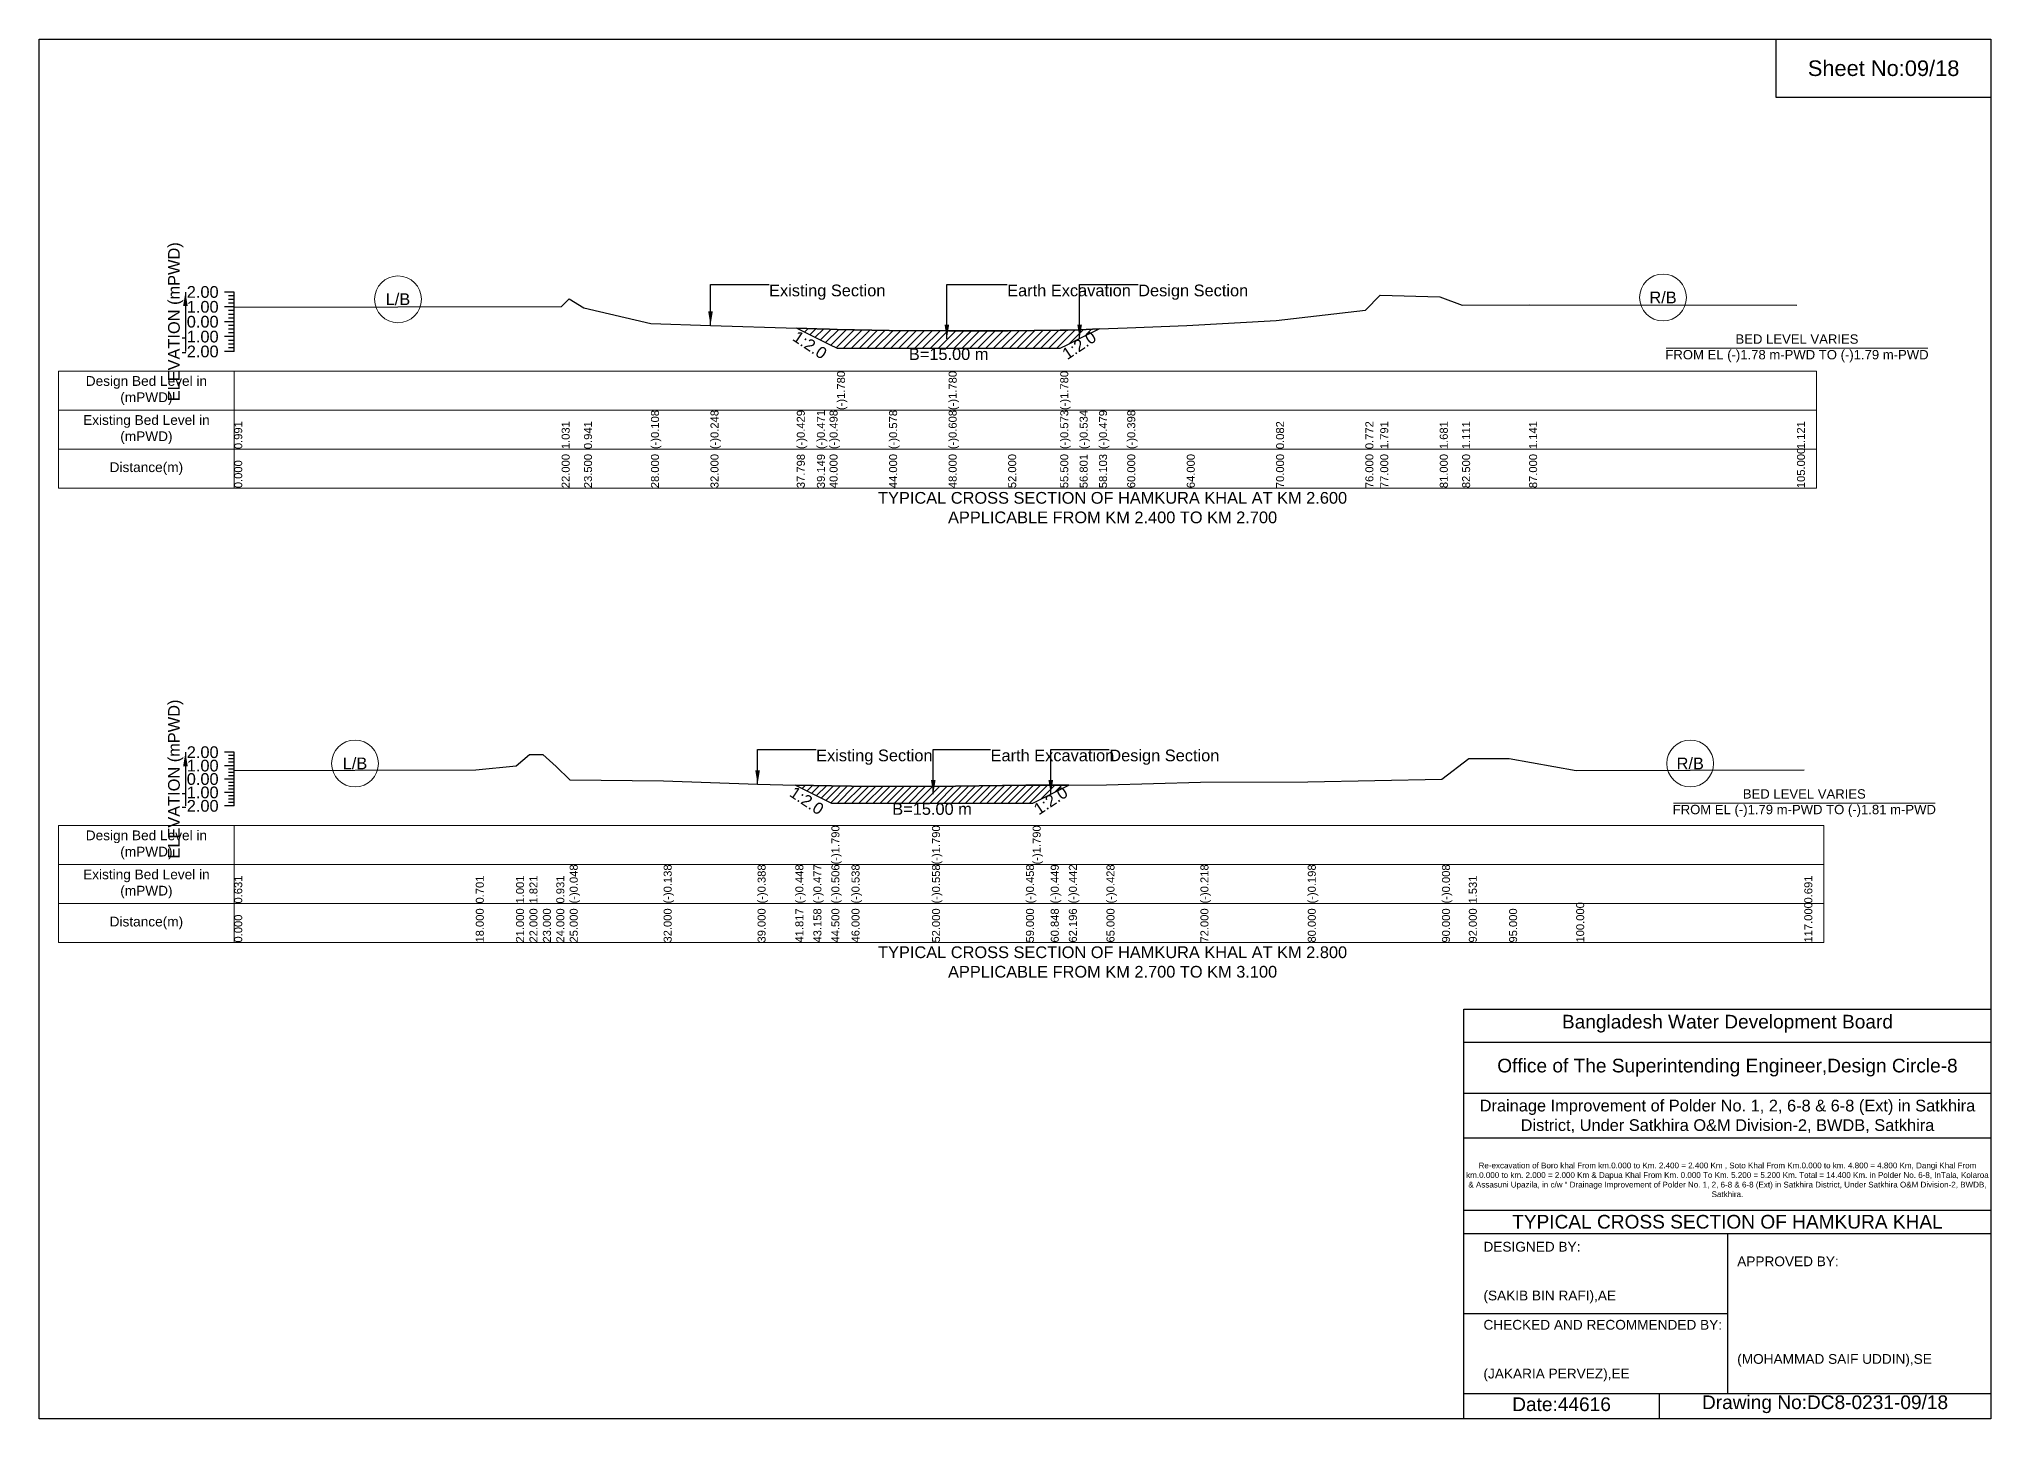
# Model space of a CAD drawing. Header units: inches. Extents: x 91000 to 278000, y -5656 to 20000.
# Drawn here: x 180000 to 188000, y 14344 to 20000 of the extents above; entities that cross this region are included whole.
import ezdxf

# ---------------------------------------------------------------- set-up
doc = ezdxf.new("R2010")
doc.units = ezdxf.units.IN
doc.header["$LTSCALE"] = 7
doc.header["$MEASUREMENT"] = 0
for name, color, linetype, lineweight in [('Cross section Data Border', 7, 'Continuous', 9), ('Cross Section Labels', 7, 'Continuous', 9), ('Existing_Bed_Level for Xsection', 7, 'Continuous', 25)]:
    doc.layers.add(name, color=color, linetype=linetype, lineweight=lineweight)
doc.styles.get("Standard").update_dxf_attribs({"font": 'arial.ttf'})
doc.dimstyles.get("Standard").update_dxf_attribs({"dimtxt": 0.18, "dimasz": 0.18, "dimexe": 0.18, "dimexo": 0.0625, "dimgap": 0.09, "dimtad": 0, "dimtih": 1, "dimtoh": 1, "dimdec": 4, "dimzin": 0, "dimdsep": 46, "dimtxsty": 'Standard', "dimcen": 0.09, "dimadec": 0, "dimazin": 0, "dimtfac": 1, "dimtdec": 4, "dimtofl": 0, "dimtmove": 0, "dimatfit": 3, "dimfxl": 1, "dimtolj": 1, "dimtzin": 0, "dimarcsym": 0})

msp = doc.modelspace()

# ---------------------------------------------------------------- hatches: boundary and pattern name
at = {"layer": 'Existing_Bed_Level for Xsection'}
h = msp.add_hatch(dxfattribs=at)
h.set_pattern_fill('ANSI31', color=256, scale=183, style=0)
h.paths.add_polyline_path([(183105.7, 18814.9), (183188.1, 18773.7), (183240, 18747.8), (183270.5, 18732.5), (183484, 18732.5), (183728, 18732.5), (183972, 18732.5), (184185.5, 18732.5), (184216, 18747.8), (184264.9, 18772.2), (184344.3, 18811.9), (184264.9, 18808.5), (184216, 18806.4), (184185.5, 18806.1), (183972, 18804), (183728, 18804), (183484, 18805.8), (183270.5, 18810.1), (183240, 18810.7), (183188.1, 18812.3)])
h = msp.add_hatch(dxfattribs=at)
h.set_pattern_fill('ANSI31', color=256, scale=165, style=0)
h.paths.add_polyline_path([(183099.9, 16942), (183173.7, 16905.1), (183247.5, 16868.2), (183330, 16868.2), (183660, 16868.2), (184045, 16868.2), (184072.5, 16868.2), (184146.6, 16905.3), (184220.8, 16942.4), (184146.6, 16942), (184072.5, 16941.6), (184045, 16941.5), (183660, 16936), (183330, 16937.1), (183247.5, 16938.9), (183173.7, 16940.4)])

# ---------------------------------------------------------------- linework, layer by layer
for points in [[(180000, 20000), (188000, 20000), (188000, 14344), (180000, 14344)], [(187120, 20000), (188000, 20000), (188000, 19760), (187120, 19760)]]:
    msp.add_lwpolyline(points, close=True)
for points in [[(185840, 14344), (185840, 16024), (188000, 16024)], [(185840, 15888), (188000, 15888)], [(185840, 15680), (188000, 15680)], [(185840, 15496), (188000, 15496)], [(185840, 15200), (188000, 15200)], [(185840, 15104), (188000, 15104)], [(186920, 15104), (186920, 14448)], [(185840, 14776), (186920, 14776)], [(185840, 14448), (188000, 14448)], [(186640, 14448), (186640, 14344)]]:
    msp.add_lwpolyline(points)
at = {"layer": 'Cross section Data Border'}
for points in [[(180080, 18639.1), (187285, 18639.1), (187285, 18159.1), (180080, 18159.1)], [(180080, 16776.7), (187315, 16776.7), (187315, 16296.7), (180080, 16296.7)]]:
    msp.add_lwpolyline(points, close=True, dxfattribs=at)
for points in [[(180800, 18639.1), (180800, 18159.1)], [(180080, 18479.1), (187285, 18479.1)], [(180080, 18319.1), (187285, 18319.1)], [(180800, 16776.7), (180800, 16296.7)], [(180080, 16616.7), (187315, 16616.7)], [(180080, 16456.7), (187315, 16456.7)]]:
    msp.add_lwpolyline(points, dxfattribs=at)
at = {"layer": 'Cross Section Labels'}
for points in [[(186669.2, 18732.5), (187740.8, 18732.5)], [(186699.2, 16868.2), (187770.8, 16868.2)]]:
    msp.add_lwpolyline(points, dxfattribs=at)
for centre in [(181471, 18933.3), (186656, 18940.6), (181295, 17030.8), (186767.5, 17030.5)]:
    msp.add_circle(centre, 96, dxfattribs=at)
at = {"layer": 'Existing_Bed_Level for Xsection'}
for points in [[(180800, 18963.1), (180760, 18963.1)], [(180800, 18719.1), (180800, 18780.1), (180800, 18841.1), (180800, 18902.1), (180800, 18963.1)], [(180800, 18902.1), (180760, 18902.1)], [(180800, 18947.8), (180776, 18947.8)], [(180800, 18932.6), (180776, 18932.6)], [(180800, 18917.3), (180776, 18917.3)], [(180800, 18886.8), (180776, 18886.8)], [(180800, 18901.5), (182142, 18904), (182172.5, 18935.7), (182233.5, 18898.5), (182508, 18834.5), (182752, 18826), (183105.7, 18814.9), (183188.1, 18812.3), (183240, 18810.7), (183270.5, 18810.1), (183270.5, 18810.1), (183484, 18805.8), (183728, 18804), (183728, 18804), (183972, 18804), (184185.5, 18806.1), (184185.5, 18806.1), (184216, 18806.4), (184264.9, 18808.5), (184344.3, 18811.9), (184460, 18816.8), (184704, 18826), (185070, 18846.1), (185436, 18888.2), (185497, 18950.3), (185741, 18943.6), (185832.5, 18908.9), (186107, 18910.7), (187205, 18909.5)], [(180800, 18841.1), (180760, 18841.1)], [(180800, 18871.6), (180776, 18871.6)], [(180800, 18856.3), (180776, 18856.3)], [(180800, 18825.8), (180776, 18825.8)], [(180800, 18810.6), (180776, 18810.6)], [(180800, 18780.1), (180760, 18780.1)], [(180800, 18795.3), (180776, 18795.3)], [(180800, 18764.8), (180776, 18764.8)], [(180800, 18749.6), (180776, 18749.6)], [(180800, 18734.3), (180776, 18734.3)], [(180800, 18719.1), (180760, 18719.1)], [(180800, 17076.7), (180760, 17076.7)], [(180800, 17062.9), (180776, 17062.9)], [(180800, 17049.2), (180776, 17049.2)], [(180800, 16856.7), (180800, 16911.7), (180800, 16966.7), (180800, 17021.7), (180800, 17076.7)], [(180800, 17001.4), (181790, 17005.2), (181955, 17021.7), (182010, 17066.8), (182065, 17066.8), (182120, 17017.9), (182175, 16964), (182560, 16959.1), (182945, 16945.3), (183099.9, 16942), (183173.7, 16940.4), (183247.5, 16938.9), (183247.5, 16938.9), (183330, 16937.1), (183660, 16936), (183660, 16936), (184045, 16941.5), (184072.5, 16941.6), (184072.5, 16941.6), (184146.6, 16942), (184220.8, 16942.4), (184375, 16943.2), (184760, 16954.7), (185200, 16955.8), (185750, 16966.2), (185860, 17050.9), (186025, 17050.9), (186300, 17001.4), (187235, 17004.7)], [(180800, 17021.7), (180760, 17021.7)], [(180800, 16966.7), (180760, 16966.7)], [(180800, 17035.4), (180776, 17035.4)], [(180800, 17007.9), (180776, 17007.9)], [(180800, 16994.2), (180776, 16994.2)], [(180800, 16980.4), (180776, 16980.4)], [(180800, 16911.7), (180760, 16911.7)], [(180800, 16952.9), (180776, 16952.9)], [(180800, 16939.2), (180776, 16939.2)], [(180800, 16925.4), (180776, 16925.4)], [(180800, 16897.9), (180776, 16897.9)], [(180800, 16884.2), (180776, 16884.2)], [(180800, 16856.7), (180760, 16856.7)], [(180800, 16870.4), (180776, 16870.4)]]:
    msp.add_lwpolyline(points, dxfattribs=at)
for points in [[(183105.7, 18814.9), (183188.1, 18773.7), (183240, 18747.8), (183270.5, 18732.5), (183270.5, 18732.5), (183484, 18732.5), (183728, 18732.5), (183728, 18732.5), (183972, 18732.5), (184185.5, 18732.5), (184185.5, 18732.5), (184216, 18747.8), (184264.9, 18772.2), (184344.3, 18811.9), (184264.9, 18808.5), (184216, 18806.4), (184185.5, 18806.1), (184185.5, 18806.1), (183972, 18804), (183728, 18804), (183728, 18804), (183484, 18805.8), (183270.5, 18810.1), (183270.5, 18810.1), (183240, 18810.7), (183188.1, 18812.3)], [(183099.9, 16942), (183173.7, 16905.1), (183247.5, 16868.2), (183247.5, 16868.2), (183330, 16868.2), (183660, 16868.2), (183660, 16868.2), (184045, 16868.2), (184072.5, 16868.2), (184072.5, 16868.2), (184146.6, 16905.3), (184220.8, 16942.4), (184146.6, 16942), (184072.5, 16941.6), (184072.5, 16941.6), (184045, 16941.5), (183660, 16936), (183660, 16936), (183330, 16937.1), (183247.5, 16938.9), (183247.5, 16938.9), (183173.7, 16940.4)]]:
    msp.add_lwpolyline(points, close=True, dxfattribs=at)

# ---------------------------------------------------------------- texts
at = {"attachment_point": 5}
for s, insert, char_height in [('Sheet No:09/18', (187560, 19880), 64), ('Bangladesh Water Development Board', (186920, 15964), 56), ('Office of The Superintending Engineer,Design Circle-8', (186920, 15784), 56)]:
    msp.add_mtext(s, dxfattribs=dict(at, insert=insert, char_height=char_height))
for s, insert, char_height, width, attachment_point in [('Drainage Improvement of Polder No. 1, 2, 6-8 & 6-8 (Ext) in Satkhira District, Under Satkhira O&M Division-2, BWDB, Satkhira', (186920, 15584), 48, 2240, 5), ('Re-excavation of Boro khal From km.0.000 to Km. 2.400 = 2.400 Km , Soto Khal From Km.0.000 to km. 4.800 = 4.800 Km, Dangi Khal From km.0.000 to km. 2.000 = 2.000 Km & Dapua Khal From Km. 0.000 To Km. 5.200 = 5.200 Km. Total = 14.400 Km. in Polder No. 6-8, InTala, Kolaroa & Assasuni Upazila, in c/w “ Drainage Improvement of Polder No. 1, 2, 6-8 & 6-8 (Ext) in Satkhira District, Under Satkhira O&M Division-2, BWDB, Satkhira.', (186920, 15324), 23.565, 2160, 5), ('TYPICAL CROSS SECTION OF HAMKURA KHAL', (186920, 15152), 56, 2240, 5), ('DESIGNED BY:^J^J^J(SAKIB BIN RAFI),AE', (185920, 14944), 40, 1120, 4), ('APPROVED BY:^J^J^J^J^J^J(MOHAMMAD SAIF UDDIN),SE', (186960, 14784), 40, 1120, 4), ('CHECKED AND RECOMMENDED BY:^J^J^J(JAKARIA PERVEZ),EE', (185920, 14624), 40, 1120, 4), ('Date:44616', (186240, 14404), 56, 1120, 5), ('Drawing No:DC8-0231-09/18', (187320, 14404), 56, 1760, 5)]:
    msp.add_mtext(s, dxfattribs=dict(insert=insert, char_height=char_height, width=width, attachment_point=attachment_point))
at = {"layer": 'Cross section Data Border', "char_height": 40, "width": 640, "attachment_point": 5}
for s, insert in [('Design Bed Level in (mPWD)', (180440, 18559.1)), ('Existing Bed Level in (mPWD)', (180440, 18399.1)), ('Distance(m)', (180440, 18239.1)), ('Design Bed Level in (mPWD)', (180440, 16696.7)), ('Existing Bed Level in (mPWD)', (180440, 16536.7)), ('Distance(m)', (180440, 16376.7))]:
    msp.add_mtext(s, dxfattribs=dict(at, insert=insert))
at = {"layer": 'Cross Section Labels'}
for s, insert, char_height, attachment_point in [('L/B', (181471, 18933.3), 48, 5), ('Existing Section', (182992, 18993.6), 48, 1), ('Earth Excavation', (183968, 18993.6), 48, 1), ('Design Section', (184504.9, 18993.6), 48, 1), ('R/B', (186656, 18940.6), 48, 5), ('B=15.00 m', (183728, 18732.5), 48, 2), ('BED LEVEL VARIES ^JFROM EL (-)1.78 m-PWD TO (-)1.79 m-PWD', (187205, 18732.5), 38.4, 5), ('TYPICAL CROSS SECTION OF HAMKURA KHAL AT KM 2.600^JAPPLICABLE FROM KM 2.400 TO KM 2.700', (184400, 18079.1), 48, 5), ('L/B', (181295, 17030.8), 48, 5), ('Existing Section', (183185, 17087.7), 48, 1), ('Earth Excavation', (183900, 17087.7), 48, 1), ('Design Section', (184386.6, 17087.7), 48, 1), ('R/B', (186767.5, 17030.5), 48, 5), ('BED LEVEL VARIES ^JFROM EL (-)1.79 m-PWD TO (-)1.81 m-PWD', (187235, 16868.2), 38.4, 5), ('B=15.00 m', (183660, 16868.2), 48, 2), ('TYPICAL CROSS SECTION OF HAMKURA KHAL AT KM 2.800^JAPPLICABLE FROM KM 2.700 TO KM 3.100', (184400, 16216.7), 48, 5)]:
    msp.add_mtext(s, dxfattribs=dict(at, insert=insert, char_height=char_height, attachment_point=attachment_point))
at = {"layer": 'Cross Section Labels', "char_height": 48, "attachment_point": 2}
for insert, rotation in [((184249.6, 18764.6), 33.69007), ((183172.9, 18766.1), 326.30993), ((183160, 16898.3), 326.30993), ((184132.9, 16898.4), 33.69007)]:
    msp.add_mtext('1:2.0', dxfattribs=dict(at, insert=insert, rotation=rotation))
at = {"layer": 'Existing_Bed_Level for Xsection', "rotation": 90}
for s, insert, char_height, attachment_point in [('ELEVATION (mPWD)', (180560, 18841.1), 48, 5), ('(-)1.780', (183270.5, 18479.1), 32.8, 1), ('(-)1.780', (183728, 18479.1), 32.8, 1), ('(-)1.780', (184185.5, 18479.1), 32.8, 1), ('0.991', (180800, 18319.1), 32.8, 1), ('1.031', (182142, 18319.1), 32.8, 1), ('0.941', (182233.5, 18319.1), 32.8, 1), ('(-)0.108', (182508, 18319.1), 32.8, 1), ('(-)0.248', (182752, 18319.1), 32.8, 1), ('(-)0.429', (183105.7, 18319.1), 32.8, 1), ('(-)0.471', (183188.1, 18319.1), 32.8, 1), ('(-)0.498', (183240, 18319.1), 32.8, 1), ('(-)0.578', (183484, 18319.1), 32.8, 1), ('(-)0.608', (183728, 18319.1), 32.8, 1), ('(-)0.573', (184185.5, 18319.1), 32.8, 1), ('(-)0.534', (184264.9, 18319.1), 32.8, 1), ('(-)0.479', (184344.3, 18319.1), 32.8, 1), ('(-)0.398', (184460, 18319.1), 32.8, 1), ('0.082', (185070, 18319.1), 32.8, 1), ('0.772', (185436, 18319.1), 32.8, 1), ('1.791', (185497, 18319.1), 32.8, 1), ('1.681', (185741, 18319.1), 32.8, 1), ('1.111', (185832.5, 18319.1), 32.8, 1), ('1.141', (186107, 18319.1), 32.8, 1), ('1.121', (187205, 18319.1), 32.8, 1), ('105.000', (187205, 18159.1), 32.8, 1), ('0.000', (180800, 18159.1), 32.8, 1), ('22.000', (182142, 18159.1), 32.8, 1), ('23.500', (182233.5, 18159.1), 32.8, 1), ('28.000', (182508, 18159.1), 32.8, 1), ('32.000', (182752, 18159.1), 32.8, 1), ('37.798', (183105.7, 18159.1), 32.8, 1), ('39.149', (183188.1, 18159.1), 32.8, 1), ('40.000', (183240, 18159.1), 32.8, 1), ('44.000', (183484, 18159.1), 32.8, 1), ('48.000', (183728, 18159.1), 32.8, 1), ('52.000', (183972, 18159.1), 32.8, 1), ('55.500', (184185.5, 18159.1), 32.8, 1), ('56.801', (184264.9, 18159.1), 32.8, 1), ('58.103', (184344.3, 18159.1), 32.8, 1), ('60.000', (184460, 18159.1), 32.8, 1), ('64.000', (184704, 18159.1), 32.8, 1), ('70.000', (185070, 18159.1), 32.8, 1), ('76.000', (185436, 18159.1), 32.8, 1), ('77.000', (185497, 18159.1), 32.8, 1), ('81.000', (185741, 18159.1), 32.8, 1), ('82.500', (185832.5, 18159.1), 32.8, 1), ('87.000', (186107, 18159.1), 32.8, 1), ('ELEVATION (mPWD)', (180560, 16966.7), 48, 5), ('(-)1.790', (183247.5, 16616.7), 32.8, 1), ('(-)1.790', (183660, 16616.7), 32.8, 1), ('(-)1.790', (184072.5, 16616.7), 32.8, 1), ('0.631', (180800, 16456.7), 32.8, 1), ('0.701', (181790, 16456.7), 32.8, 1), ('1.001', (181955, 16456.7), 32.8, 1), ('1.821', (182010, 16456.7), 32.8, 1), ('0.931', (182120, 16456.7), 32.8, 1), ('(-)0.048', (182175, 16456.7), 32.8, 1), ('(-)0.138', (182560, 16456.7), 32.8, 1), ('(-)0.388', (182945, 16456.7), 32.8, 1), ('(-)0.448', (183099.9, 16456.7), 32.8, 1), ('(-)0.477', (183173.7, 16456.7), 32.8, 1), ('(-)0.506', (183247.5, 16456.7), 32.8, 1), ('(-)0.538', (183330, 16456.7), 32.8, 1), ('(-)0.558', (183660, 16456.7), 32.8, 1), ('(-)0.458', (184045, 16456.7), 32.8, 1), ('(-)0.449', (184146.6, 16456.7), 32.8, 1), ('(-)0.442', (184220.8, 16456.7), 32.8, 1), ('(-)0.428', (184375, 16456.7), 32.8, 1), ('(-)0.218', (184760, 16456.7), 32.8, 1), ('(-)0.198', (185200, 16456.7), 32.8, 1), ('(-)0.008', (185750, 16456.7), 32.8, 1), ('1.531', (185860, 16456.7), 32.8, 1), ('0.691', (187235, 16456.7), 32.8, 1), ('0.000', (180800, 16296.7), 32.8, 1), ('18.000', (181790, 16296.7), 32.8, 1), ('21.000', (181955, 16296.7), 32.8, 1), ('22.000', (182010, 16296.7), 32.8, 1), ('23.000', (182065, 16296.7), 32.8, 1), ('24.000', (182120, 16296.7), 32.8, 1), ('25.000', (182175, 16296.7), 32.8, 1), ('32.000', (182560, 16296.7), 32.8, 1), ('39.000', (182945, 16296.7), 32.8, 1), ('41.817', (183099.9, 16296.7), 32.8, 1), ('43.158', (183173.7, 16296.7), 32.8, 1), ('44.500', (183247.5, 16296.7), 32.8, 1), ('46.000', (183330, 16296.7), 32.8, 1), ('52.000', (183660, 16296.7), 32.8, 1), ('59.000', (184045, 16296.7), 32.8, 1), ('60.848', (184146.6, 16296.7), 32.8, 1), ('62.196', (184220.8, 16296.7), 32.8, 1), ('65.000', (184375, 16296.7), 32.8, 1), ('72.000', (184760, 16296.7), 32.8, 1), ('80.000', (185200, 16296.7), 32.8, 1), ('90.000', (185750, 16296.7), 32.8, 1), ('92.000', (185860, 16296.7), 32.8, 1), ('95.000', (186025, 16296.7), 32.8, 1), ('100.000', (186300, 16296.7), 32.8, 1), ('117.000', (187235, 16296.7), 32.8, 1)]:
    msp.add_mtext(s, dxfattribs=dict(at, insert=insert, char_height=char_height, attachment_point=attachment_point))
at = {"layer": 'Existing_Bed_Level for Xsection', "char_height": 48, "attachment_point": 6}
for s, insert in [('2.00', (180736, 18963.1)), ('1.00', (180736, 18902.1)), ('-1.00', (180736, 18780.1)), ('0.00', (180736, 18841.1)), ('-2.00', (180736, 18719.1)), ('2.00', (180736, 17076.7)), ('1.00', (180736, 17021.7)), ('0.00', (180736, 16966.7)), ('-1.00', (180736, 16911.7)), ('-2.00', (180736, 16856.7))]:
    msp.add_mtext(s, dxfattribs=dict(at, insert=insert))

# ---------------------------------------------------------------- leaders
at = {"layer": 'Cross Section Labels', "annotation_type": 0, "has_hookline": 1, "hookline_direction": 0}
for points, text_width in [([(182752, 18826), (182752, 18993.6), (182991.9, 18993.6)], 467.2), ([(183720.7, 18771.4), (183720.7, 18993.6), (183967.9, 18993.6)], 497), ([(184264.9, 18772.2), (184264.9, 18993.6), (184504.8, 18993.6)], 441.2), ([(182945, 16945.3), (182945, 17087.7), (183184.9, 17087.7)], 467.2), ([(183665, 16905.2), (183665, 17087.7), (183899.9, 17087.7)], 497), ([(184146.6, 16905.3), (184146.6, 17087.7), (184386.5, 17087.7)], 441.2)]:
    msp.add_leader(points, dimstyle='Standard', override={"dimasz": 57.6}, dxfattribs=dict(at, text_width=text_width))
at = {"layer": 'Existing_Bed_Level for Xsection'}
for points in [[(180600, 18963.1), (180600, 18719.1)], [(180600, 17076.7), (180600, 16856.7)]]:
    msp.add_leader(points, dimstyle='Standard', override={"dimasz": 57.6}, dxfattribs=at)

doc.saveas('drawing.dxf')
